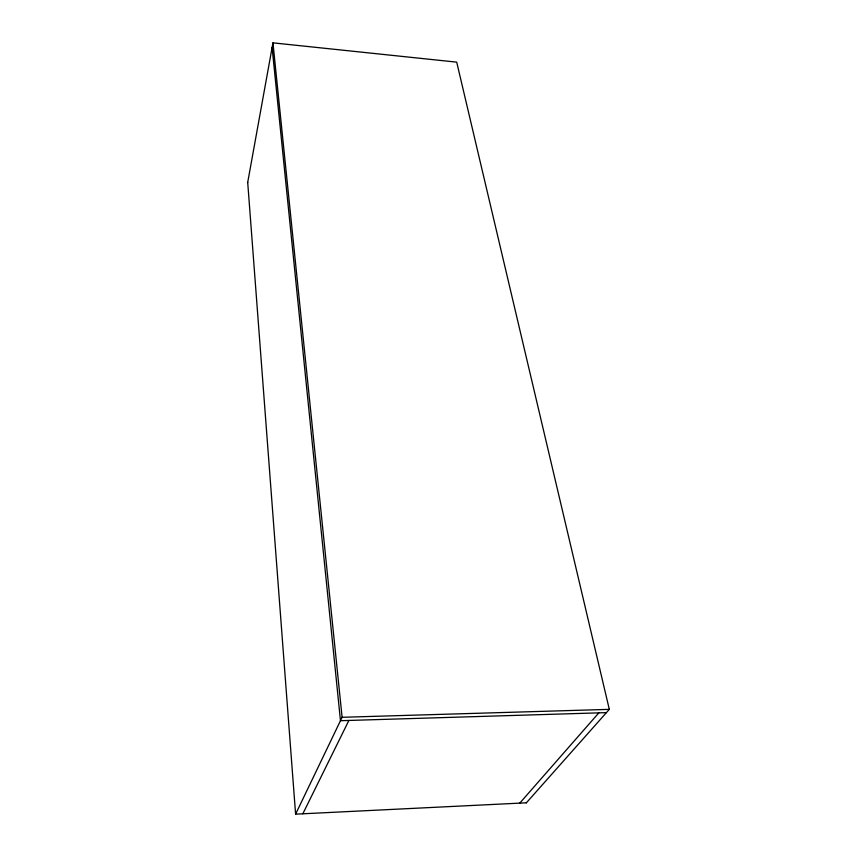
<?xml version="1.0" encoding="UTF-8"?>
<svg xmlns="http://www.w3.org/2000/svg" width="857" height="857" viewBox="0 0 857 857"><rect width="100%" height="100%" fill="white"/><g stroke="black" fill="none" stroke-linecap="round" stroke-linejoin="round"><path stroke-width="1.29" d="M247.684 182.52L272.954 42.85L456.706 62.143L609.316 709.36L526.305 802.891M526.38 802.805L295.601 814.15L342.104 717.298L272.954 42.85M302.842 813.796L348.885 720.448M519.696 803.213L598.85 712.853M342.104 717.298L609.316 709.36M606.413 712.628L340.475 720.705L272.108 47.521M247.705 182.402L295.601 814.15"/></g></svg>
